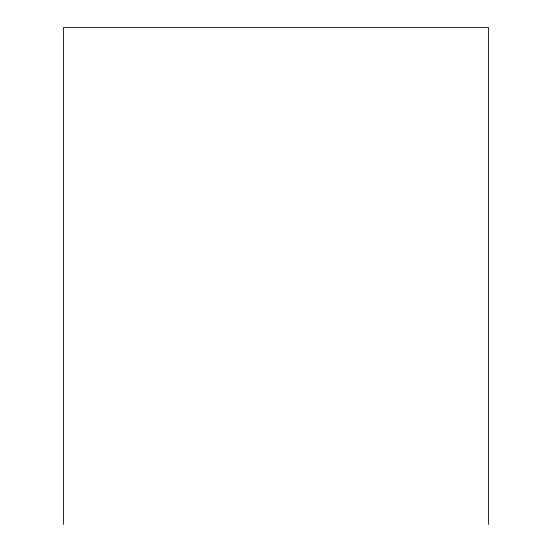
<?xml version="1.0" encoding="UTF-8"?>
<svg xmlns="http://www.w3.org/2000/svg" width="552" height="552" viewBox="0 0 552 552"><rect width="100%" height="100%" fill="white"/><g stroke="black" fill="none" stroke-linecap="round" stroke-linejoin="round"><path stroke-width="0.83" d="M488.575 524.4L488.575 27.6L63.425 27.6L63.425 524.4"/></g></svg>
